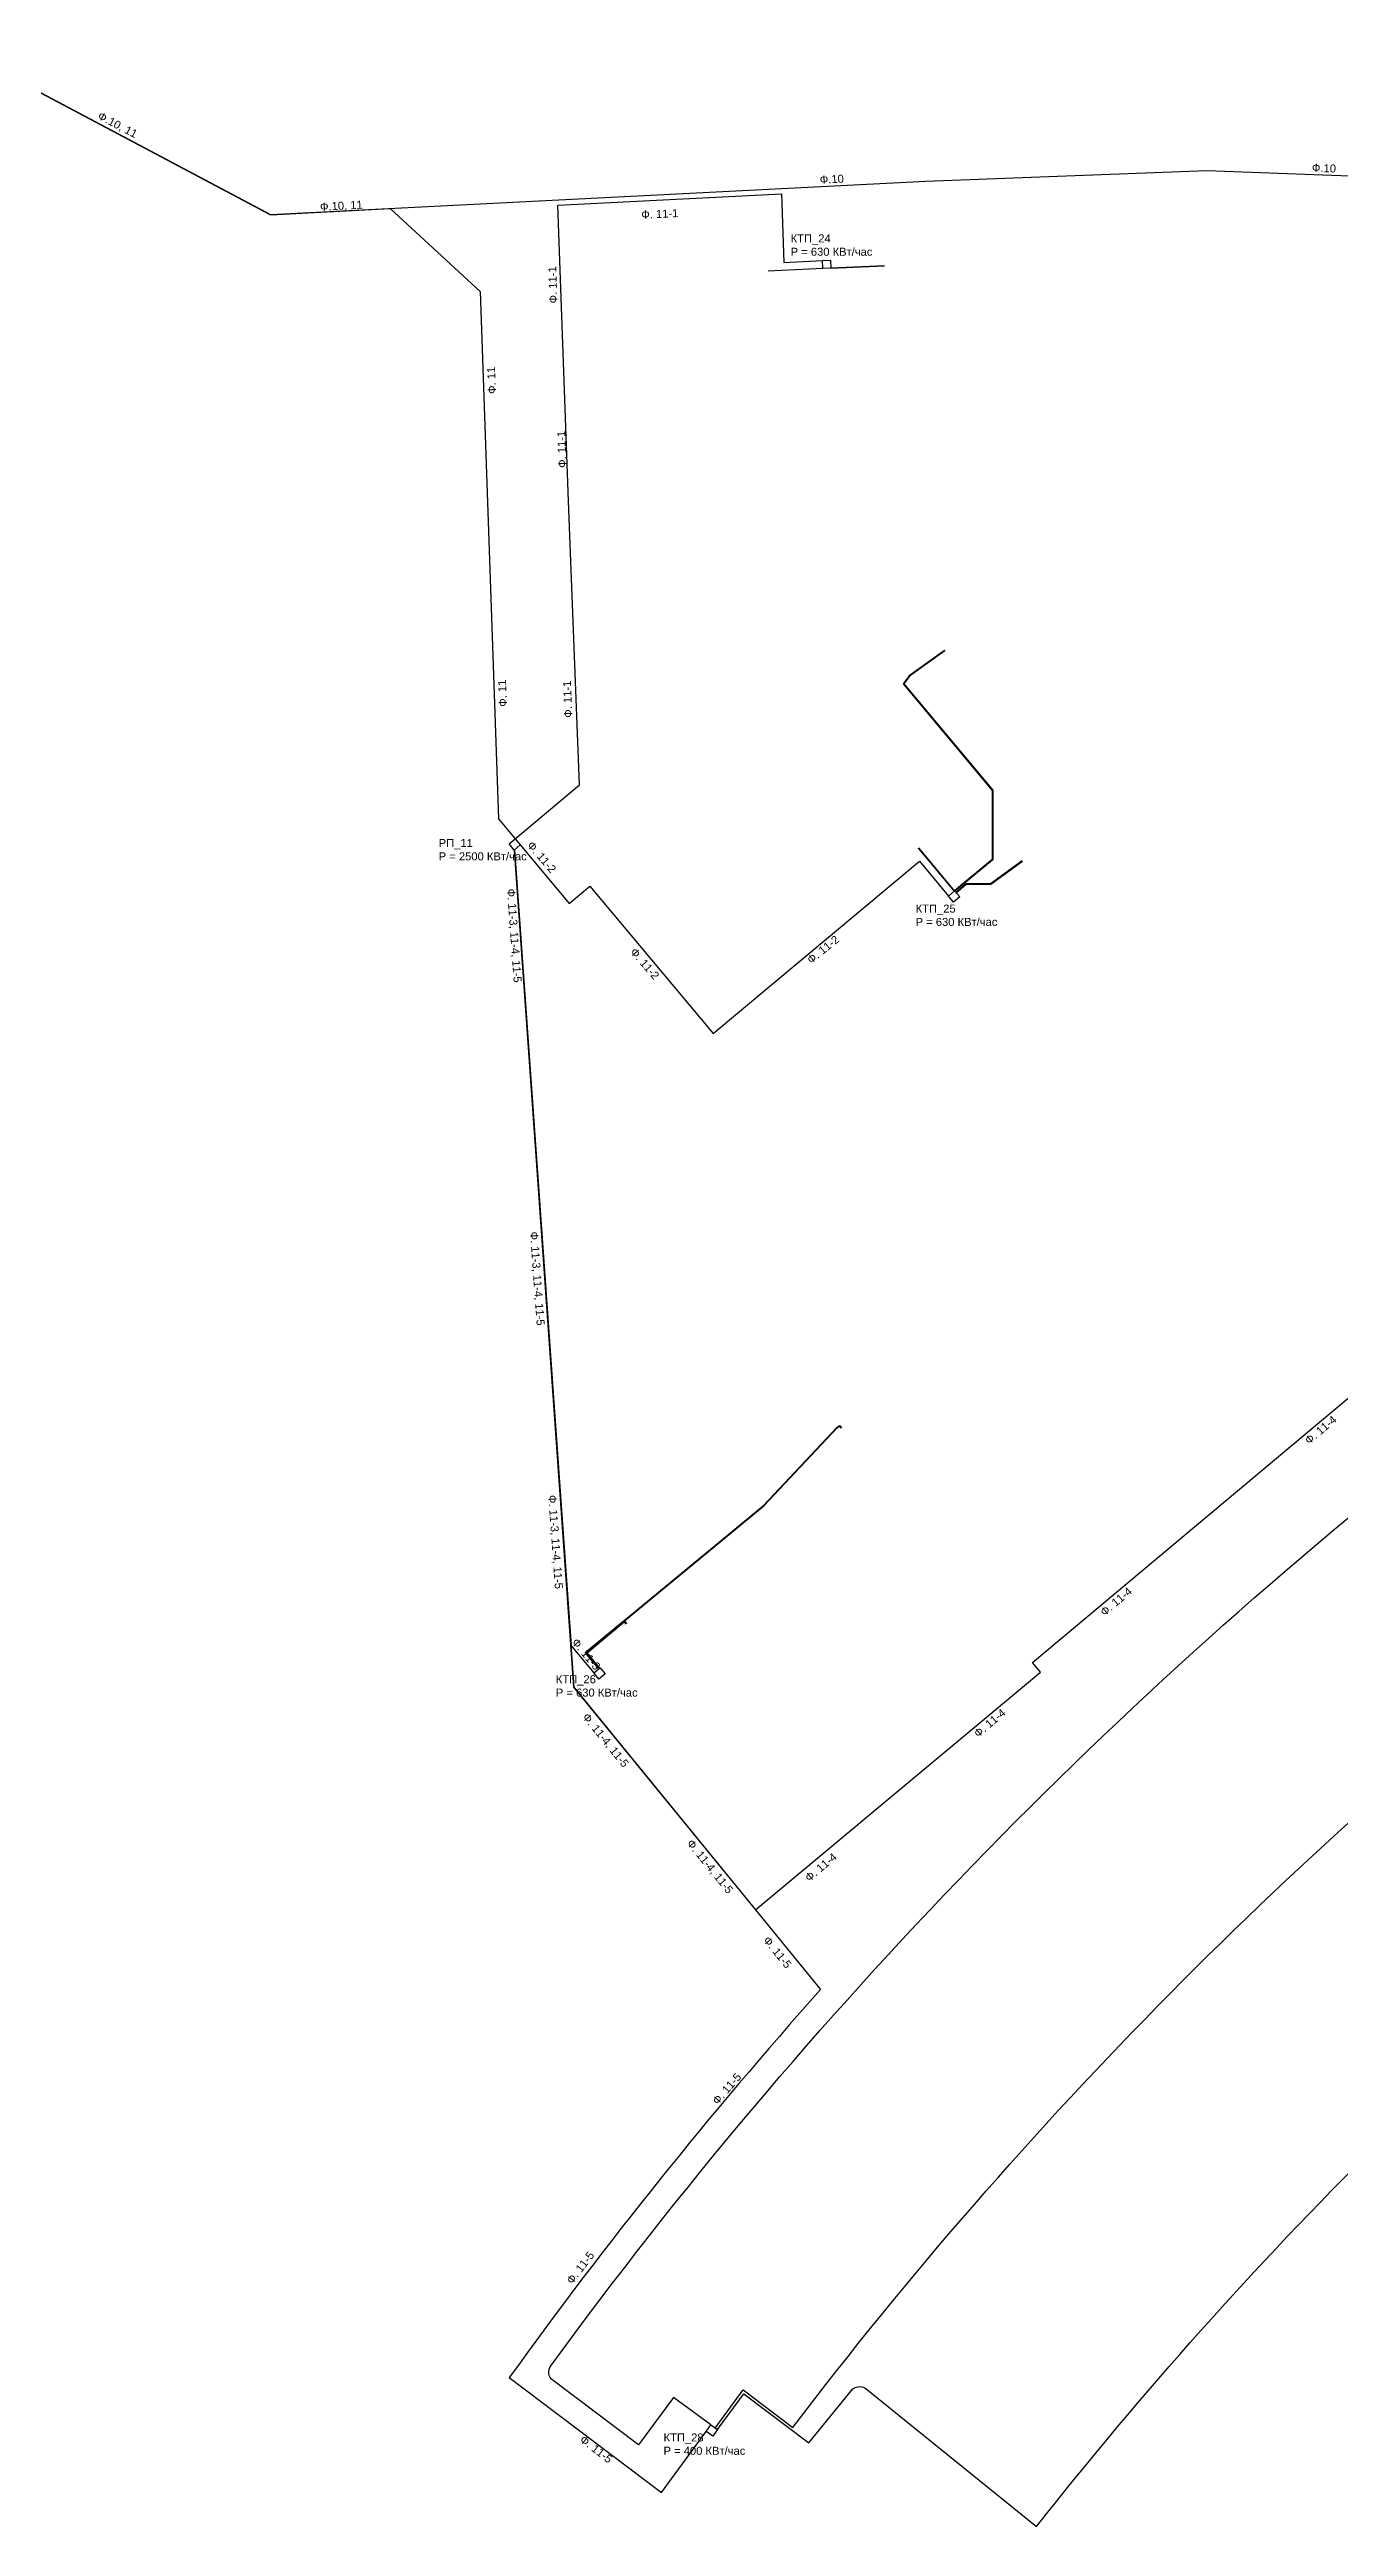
# Model space of a CAD drawing. Header units: millimetres. Extents: x 2242885 to 2245448, y 377596 to 382000.
# Drawn here: x 2244164 to 2244648, y 377990 to 378918 of the extents above; entities that cross this region are included whole.
import ezdxf

# ---------------------------------------------------------------- set-up
doc = ezdxf.new("R2010")
doc.units = ezdxf.units.MM
for name, color, linetype, lineweight in [('информация ТП', 250, 'Continuous', 25), ('КТП_10_0_4', 102, 'Continuous', 25), ('ЛЭП_0_4', 230, 'Continuous', 25), ('ЛЭП_10_каб', 201, 'Continuous', 25), ('наименование_фидера_10_кв', 201, 'Continuous', 25), ('РП_10_', 201, 'Continuous', 25)]:
    doc.layers.add(name, color=color, linetype=linetype, lineweight=lineweight)
doc.styles.get("Standard").update_dxf_attribs({"font": 'arial.ttf'})

msp = doc.modelspace()

# ---------------------------------------------------------------- linework, layer by layer
at = {"layer": 'КТП_10_0_4'}
for points in [[(2244456.9, 378839.17), (2244457.04, 378836.18), (2244454.04, 378836.04), (2244453.9, 378839.03)], [(2244505.37, 378600.44), (2244503.07, 378598.51), (2244501.15, 378600.81), (2244503.45, 378602.74)], [(2244370.52, 378311.43), (2244372.44, 378309.13), (2244370.13, 378307.21), (2244368.22, 378309.52)], [(2244412.11, 378027.59), (2244414.53, 378025.82), (2244412.76, 378023.4), (2244410.34, 378025.17)]]:
    msp.add_lwpolyline(points, close=True, dxfattribs=at)
at = {"layer": 'ЛЭП_0_4'}
for points in [[(2244433.53, 378835.23), (2244454.04, 378836.14)], [(2244454.04, 378836.04), (2244433.53, 378835.13)], [(2244457.03, 378836.27), (2244477.11, 378837.16)], [(2244457.04, 378836.17), (2244477.12, 378837.06)], [(2244499.67, 378692.88), (2244486.38, 378683.35), (2244484.15, 378680.4), (2244517.55, 378640.39), (2244517.55, 378614.52), (2244503.45, 378602.74)], [(2244499.73, 378692.8), (2244486.45, 378683.28), (2244484.27, 378680.4), (2244517.65, 378640.42), (2244517.65, 378614.48), (2244503.51, 378602.66)], [(2244499.79, 378692.71), (2244486.52, 378683.21), (2244484.4, 378680.41), (2244517.75, 378640.46), (2244517.75, 378614.43), (2244503.58, 378602.58)], [(2244489.83, 378618.72), (2244503.29, 378602.61)], [(2244503.37, 378602.67), (2244489.9, 378618.79)], [(2244503.45, 378602.74), (2244489.98, 378618.85)], [(2244503.9, 378602.2), (2244507.74, 378605.42), (2244516.94, 378605.42), (2244528.75, 378614.08)], [(2244528.81, 378614), (2244516.97, 378605.32), (2244507.78, 378605.32), (2244503.96, 378602.12)], [(2244504.02, 378602.05), (2244507.82, 378605.22), (2244517.01, 378605.22), (2244528.86, 378613.92)], [(2244370.06, 378311.05), (2244365, 378317.14), (2244378.51, 378328.37), (2244379.53, 378329.22), (2244431.82, 378372.31), (2244459.32, 378401.52), (2244460.25, 378402.3), (2244461.02, 378401.38)], [(2244370.14, 378311.11), (2244365.14, 378317.12), (2244378.58, 378328.3), (2244379.59, 378329.14), (2244431.89, 378372.24), (2244459.39, 378401.45), (2244460.24, 378402.16), (2244460.94, 378401.31)], [(2244370.22, 378311.18), (2244365.28, 378317.11), (2244378.65, 378328.22), (2244379.66, 378329.06), (2244431.95, 378372.16), (2244459.46, 378401.38), (2244460.23, 378402.02), (2244460.87, 378401.25)], [(2244370.29, 378311.24), (2244365.42, 378317.1), (2244378.71, 378328.15), (2244379.65, 378328.92), (2244380.41, 378328)], [(2244370.37, 378311.31), (2244365.56, 378317.08), (2244378.78, 378328.08), (2244379.63, 378328.78), (2244380.34, 378327.94)], [(2244370.45, 378311.37), (2244365.71, 378317.07), (2244378.85, 378328), (2244379.62, 378328.64), (2244380.26, 378327.87)]]:
    msp.add_lwpolyline(points, dxfattribs=at)
for points in [[(2244412.11, 378027.59), (2244398.07, 378037.88), (2244384.89, 378020.15), (2244352.93, 378044.24, -0.430468), (2244352.1, 378049.79, -0.069681), (2244692.77, 378401.22)], [(2244413.73, 378026.41), (2244424.2, 378040.69), (2244442.79, 378026.69, -0.064325), (2244745.17, 378332.39)], [(2244414.53, 378025.82), (2244424.41, 378039.29), (2244448.86, 378020.86), (2244465.36, 378041.13, -0.34606), (2244470.32, 378041.13), (2244534.19, 377989.53, -0.060585), (2244805.39, 378258.88), (2244814.61, 378265.99)]]:
    msp.add_lwpolyline(points, format="xyb", dxfattribs=at)
at = {"layer": 'ЛЭП_10_каб'}
for points in [[(2243641.89, 381159.79), (2243641.89, 381166.16), (2243687.36, 381166.16), (2243724.54, 380830.23, 0.151646), (2243769.21, 380736.25, -0.160741), (2243831.34, 380608.4), (2243889.46, 380115.71), (2243906.35, 379940.24), (2243899.28, 379114.67), (2243899.28, 379088.38), (2243962.61, 379031.55), (2244144.43, 378910.68), (2244247.04, 378856.35), (2244492.69, 378868.8), (2244597.97, 378872.87), (2244741.98, 378867.47), (2244831.19, 378916.21), (2244926.08, 378921.04), (2244932.73, 378903.76)], [(2243641.99, 381159.79), (2243641.99, 381166.06), (2243687.07, 381166.06), (2243724.25, 380830.18, 0.151626), (2243768.98, 380736.07, -0.160763), (2243831.05, 380608.35), (2243889.17, 380115.68), (2243906.05, 379940.24), (2243898.98, 379114.67), (2243899.18, 379088.33), (2243962.55, 379031.47), (2244144.38, 378910.6), (2244247.02, 378856.25), (2244291.86, 378858.52), (2244325.6, 378827.42), (2244332.47, 378629.71), (2244338.71, 378622.26)], [(2244338.33, 378618.04), (2244360.62, 378304.19), (2244428.77, 378220.67), (2244453.2, 378190.78, 0.026287), (2244336.52, 378045.33), (2244393.59, 378002.32), (2244410.34, 378025.17)]]:
    msp.add_lwpolyline(points, format="xyb", dxfattribs=at)
for points in [[(2244338.71, 378622.26), (2244362.87, 378642.46), (2244358.76, 378748.8), (2244354.66, 378859.8), (2244438.53, 378864.05), (2244439.42, 378838.36), (2244453.9, 378839.03)], [(2244338.42, 378618.12), (2244360.72, 378304.23), (2244428.86, 378220.75), (2244430.49, 378222.1), (2244504.84, 378284.05), (2244535.71, 378309.78), (2244532.66, 378313.44), (2244660.93, 378420.87), (2244665.54, 378415.35)], [(2244338.52, 378618.2), (2244359.72, 378319.73), (2244368.22, 378309.52)], [(2244340.63, 378619.96), (2244358.96, 378598.04), (2244366.65, 378604.46), (2244412.89, 378549.21), (2244490.24, 378613.86), (2244501.15, 378600.81)]]:
    msp.add_lwpolyline(points, dxfattribs=at)
at = {"layer": 'РП_10_'}
msp.add_lwpolyline([(2244338.33, 378618.04), (2244336.4, 378620.34), (2244338.71, 378622.26), (2244340.63, 378619.96)], close=True, dxfattribs=at)

# ---------------------------------------------------------------- texts
at = {"layer": 'информация ТП', "char_height": 3, "attachment_point": 1}
for s, insert in [('КТП_24\\PР = 630 КВт/час', (2244441.99, 378848.85)), ('РП_11\\PР = 2500 КВт/час', (2244310.05, 378622.18, 210)), ('КТП_25\\PР = 630 КВт/час', (2244488.84, 378597.59)), ('КТП_26\\PР = 630 КВт/час', (2244353.96, 378308.66)), ('КТП_28\\PР = 400 КВт/час', (2244394.34, 378024.39))]:
    msp.add_mtext_dynamic_manual_height_columns(s, width=36.1201, gutter_width=12.5, heights=[0], dxfattribs=dict(at, insert=insert))
at = {"layer": 'наименование_фидера_10_кв', "char_height": 3, "attachment_point": 1}
for s, insert, rotation in [('Ф.10, 11', (2244183.3, 378894.97), 332.4051), ('Ф.10', (2244637.48, 378875.37), 357.81744), ('Ф.10', (2244452.83, 378870.84), 2.78645), ('Ф.10, 11', (2244265.48, 378860.68), 3.00525), ('Ф. 11-1', (2244385.92, 378857.74), 2.57205), ('Ф. 11-1', (2244351.53, 378822.95), 91.74129), ('Ф. 11', (2244328.52, 378788.99), 92.1292), ('Ф. 11-1', (2244354.88, 378761.28), 91.74129), ('Ф. 11', (2244332.64, 378671.69), 92.1292), ('Ф. 11-1', (2244357.12, 378667.57), 92.1292), ('Ф. 11-2', (2244345.26, 378621.64), 310.82632), ('Ф. 11-3, 11-4, 11-5', (2244338.62, 378603.71), 274.17801), ('Ф. 11-2', (2244383.91, 378581.68), 310.82632), ('Ф. 11-2', (2244447.78, 378577.53), 39.07748), ('Ф. 11-3, 11-4, 11-5', (2244347.24, 378475.12), 274.17801), ('Ф. 11-4', (2244634.39, 378397.3), 40.16246), ('Ф. 11-3, 11-4, 11-5', (2244354.08, 378376.37), 274.17801), ('Ф. 11-4', (2244557.71, 378332.95), 40.16246), ('Ф. 11-3', (2244362, 378322.85), 309.95663), ('Ф. 11-4, 11-5', (2244366.06, 378294.82), 309.03881), ('Ф. 11-4', (2244510.33, 378287.4), 40.16246), ('Ф. 11-4, 11-5', (2244405.19, 378247.46), 309.03881), ('Ф. 11-4', (2244447.03, 378233.36), 40.16246), ('Ф. 11-5', (2244433.83, 378211.13), 309.03881), ('Ф. 11-5', (2244412.36, 378149.38), 48.99165), ('Ф. 11-5', (2244357.74, 378081.94), 52.50854), ('Ф. 11-5', (2244364.47, 378023.89), 322.50854)]:
    msp.add_mtext_dynamic_manual_height_columns(s, width=36.1201, gutter_width=12.5, heights=[0], dxfattribs=dict(at, insert=insert, rotation=rotation))

doc.saveas('drawing.dxf')
